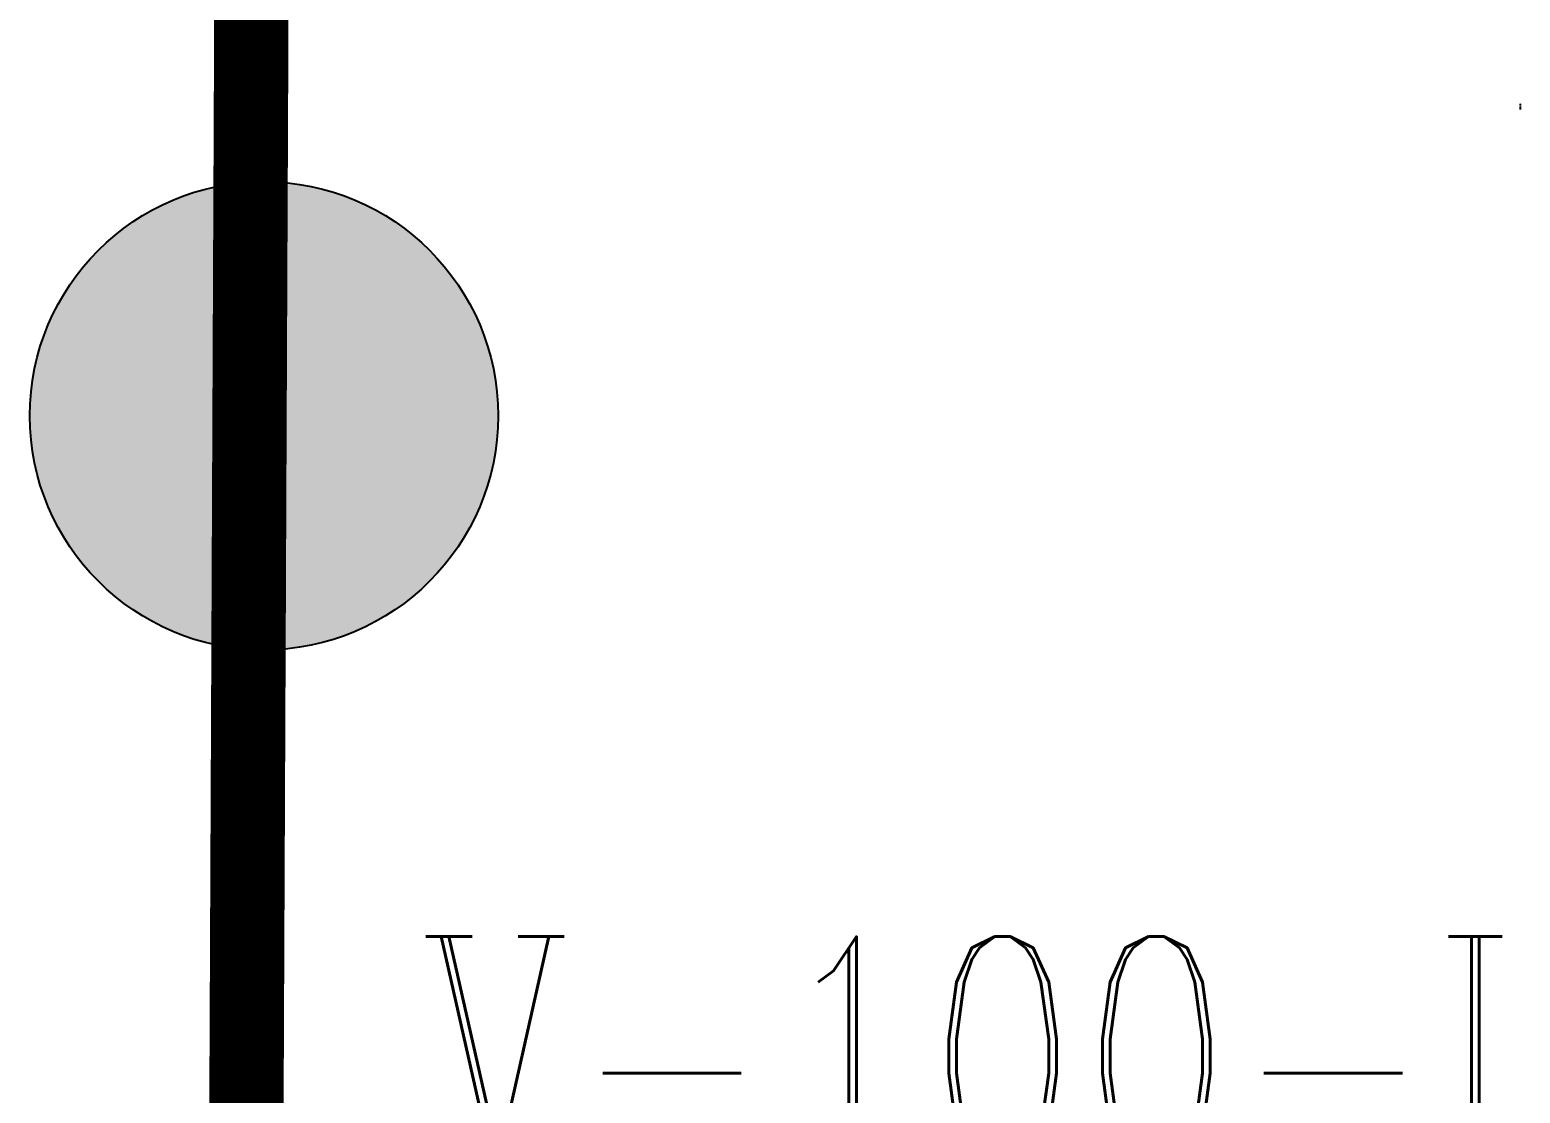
# Model space of a CAD drawing. Header units: millimetres. Extents: x -10011772 to -8149599, y 2847708 to 3434448.
# Drawn here: x -9519527 to -9513296, y 3176716 to 3181163 of the extents above; entities that cross this region are included whole.
import ezdxf

# ---------------------------------------------------------------- set-up
doc = ezdxf.new("R2010")
doc.units = ezdxf.units.MM
doc.linetypes.add('DASHDOT2', pattern=[0.5, 0.25, -0.125, 0, -0.125])
doc.layers.add('总平面底图', color=9, linetype='Continuous')
doc.layers.add('电气-接地设计-接地线', color=3, linetype='接地线')
doc.styles.add('EESLTYPE', font='TXT.shx')
doc.styles.get("Standard").update_dxf_attribs({"font": 'romanc.SHX', "width": 0.75, "bigfont": 'hztxt.shx'})
doc.linetypes.add('接地线', pattern='A,500,["/",EESLTYPE,S=200,R=0,X=0,Y=-100],-200,60,-200', length=960)

# ---------------------------------------------------------------- blocks, each defined once
blk = doc.blocks.new('总平面底图 爆炸危险区 LOCATION I')
at = {"layer": '总平面底图', "linetype": 'DASHDOT2'}
blk.add_line((218079.3, 126703.3), (218079.3, 126690.8), dxfattribs=at)
at = {"layer": '总平面底图', "width": 0.75}
blk.add_text('V-100-I', height=500, rotation=0, dxfattribs=at).set_placement((215775.8, 124461.6))
blk = doc.blocks.new('PTJD2')
at = {"linetype": 'Continuous'}
blk.add_hatch(color=0, dxfattribs=at).paths.add_polyline_path([(150, 0, 1), (-150, 0, 1)])
at = {"color": 0, "linetype": 'Continuous'}
blk.add_circle((0, 0), 150, dxfattribs=at)

msp = doc.modelspace()

# ---------------------------------------------------------------- linework, layer by layer
at = {"layer": '电气-接地设计-接地线', "color": 1, "linetype": '接地线', "ltscale": 0.005, "const_width": 310.8}
msp.add_lwpolyline([(-9518589.7, 3183591), (-9518624.3, 3175885.9)], dxfattribs=at)

# ---------------------------------------------------------------- block references
at = {"layer": '总平面底图', "xscale": 2, "yscale": 2, "zscale": 2}
msp.add_blockref('总平面底图 爆炸危险区 LOCATION I', (-9949454.3, 2927447.9), dxfattribs=at)
at = {"layer": '电气-接地设计-接地线', "color": 1, "xscale": 6.526230669615967, "yscale": 6.526230669615967, "zscale": 2.175410223205322, "rotation": 180}
msp.add_blockref('PTJD2', (-9518547.6, 3179548.9), dxfattribs=at)
msp.add_blockref('PTJD2', (-9518547.6, 3179548.9), dxfattribs=at)

doc.saveas('drawing.dxf')
